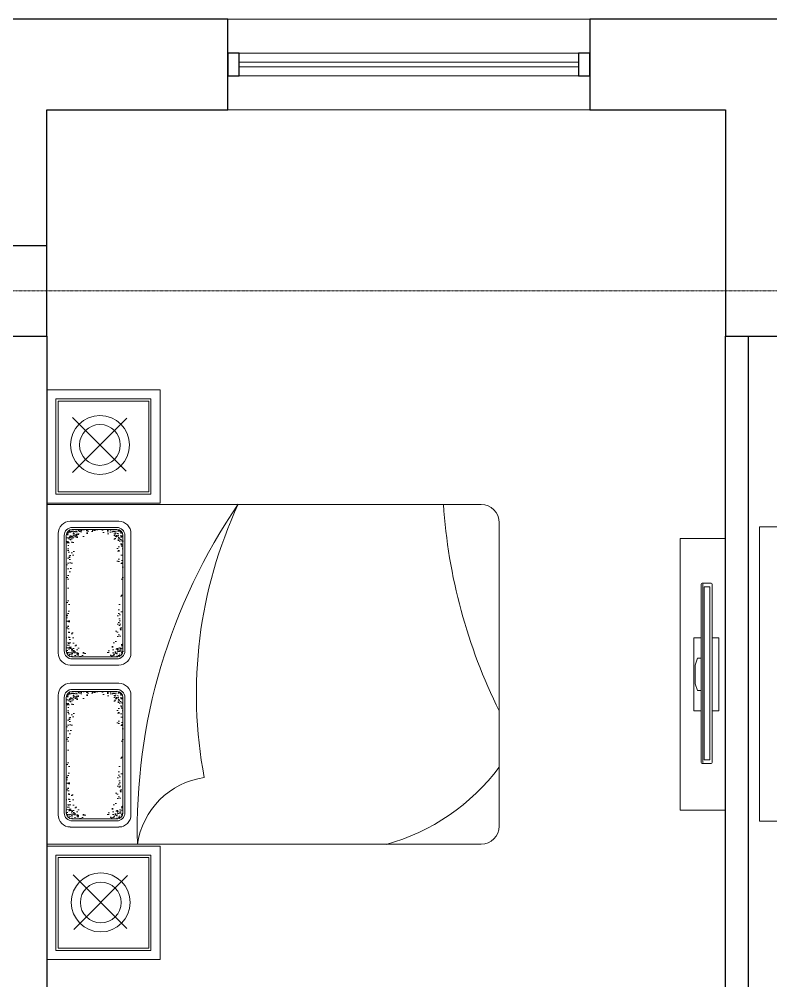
# Model space of a CAD drawing. Header units: millimetres. Extents: x 220309 to 250673, y 235861 to 255830.
# Drawn here: x 233178 to 236499, y 251152 to 255398 of the extents above; entities that cross this region are included whole.
import ezdxf

# ---------------------------------------------------------------- set-up
doc = ezdxf.new("R2010")
doc.units = ezdxf.units.MM
doc.linetypes.add('DASHDOTX2', pattern=[2, 1, -0.5, 0, -0.5])
for name, color, linetype, lineweight in [('Axes', 40, 'DASHDOTX2', 9), ('furniture', 46, 'Continuous', 9), ('Line', 7, 'Continuous', 9), ('Profile', 4, 'Continuous', 15), ('Wall', 5, 'Continuous', 30), ('winows', 4, 'Continuous', 18)]:
    doc.layers.add(name, color=color, linetype=linetype, lineweight=lineweight)
pattern_1 = [(322.5, (57293.257, -2899.04), (-1.126233, -34.448923), [0, -27.175481, 0, -30.39363, 0, -29.052734]), (352.5, (57293.257, -2899.04), (31.64114, -50.456037), [0, -14.660457, 0, -24.49369, 0, -9.386268]), (32.5, (57271.266, -2899.04), (55.676515, -0.101176), [0, -8.939303, 0, -32.18149, 0, -42.014724]), (42.5, (57271.266, -2899.04), (53.745352, -15.691615), [0, -4.469651, 0, -21.096755, 0, -24.136118])]
pattern_2 = [(322.5, (58008.435, -2899.04), (-1.126233, -34.448923), [0, -27.175481, 0, -30.39363, 0, -29.052734]), (352.5, (58008.435, -2899.04), (31.64114, -50.456037), [0, -14.660457, 0, -24.49369, 0, -9.386268]), (32.5, (57986.444, -2899.04), (55.676515, -0.101176), [0, -8.939303, 0, -32.18149, 0, -42.014724]), (42.5, (57986.444, -2899.04), (53.745352, -15.691615), [0, -4.469651, 0, -21.096755, 0, -24.136118])]

# ---------------------------------------------------------------- blocks, each defined once
blk = doc.blocks.new('1156')
at = {"color": 0}
for p, q in [((196.1, 609.4), (196.1, 989.2)), ((208.2, 993.6), (200.5, 993.6)), ((203.8, 363.3), (203.8, 989.2)), ((208.2, 993.6), (240.2, 993.6)), ((209.3, 977.8), (234.7, 977.8)), ((209.3, 455.3), (209.3, 977.8)), ((234.7, 977.8), (234.7, 455.3)), ((244.6, 989.2), (244.6, 519.4)), ((244.6, 202), (244.6, 761.3)), ((196.1, 671.3), (196.1, 202)), ((169.7, 600), (169.6, 600)), ((203.8, 474.6), (203.8, 202)), ((209.3, 463.2), (209.3, 213.4)), ((234.7, 213.4), (234.7, 463.2)), ((209.3, 213.4), (234.7, 213.4)), ((208.2, 197.6), (200.5, 197.6)), ((208.2, 197.6), (240.2, 197.6))]:
    blk.add_line(p, q, dxfattribs=at)
blk.add_lwpolyline([(104.1, 0), (304.1, 0), (304.1, 1200), (104.1, 1200)], close=True, dxfattribs=at)
at = {"color": 0, "flags": 128}
for points in [[(196.1, 761.3), (163.3, 761.3), (163.3, 600), (163.3, 438.7), (196.1, 438.7)], [(244.6, 438.7), (274.5, 438.7), (274.5, 600), (274.5, 761.3), (244.6, 761.3)], [(196.1, 528.7), (179.8, 528.7), (169.7, 559), (169.7, 641), (179.8, 671.3), (196.1, 671.3)]]:
    blk.add_lwpolyline(points, dxfattribs=at)
at = {"color": 0}
for centre, start, end in [((200.5, 989.2), 90, 180), ((208.2, 989.2), 90, 180), ((240.2, 989.2), 0.0003, 90), ((200.5, 202), 180, 270), ((208.2, 202), 180, 270), ((240.2, 202), 270, 359.9997)]:
    blk.add_arc(centre, 4.4, start, end, dxfattribs=at)
blk = doc.blocks.new('1150')
h = blk.add_hatch()
h.set_pattern_fill('AR-SAND', color=0, scale=19.070513, angle=270, style=0)
h.set_pattern_definition(pattern_1)
edge = h.paths.add_edge_path()
edge.add_line((625, 792.6), (652.7, 813.9))
edge.add_line((652.7, 813.9), (674.1, 857.6))
edge.add_line((674.1, 857.6), (674.1, 793.1))
edge.add_line((674.1, 793.1), (673.1, 791))
edge.add_line((673.1, 791), (645.4, 769.7))
edge.add_line((645.4, 769.7), (564.5, 754.8))
edge.add_line((564.5, 754.8), (508, 746.5))
edge.add_line((508, 746.5), (330.6, 746.5))
edge.add_line((330.6, 746.5), (544, 777.7))
edge.add_line((544, 777.7), (625, 792.6))
h.paths.add_polyline_path([(616.5, 955), (535.5, 969.9), (394, 990.6), (437, 996.8), (543.3, 996.8), (553.4, 995.4), (634.4, 980.5), (662, 959.2), (674.1, 934.6), (674.1, 872.7), (644.2, 933.7)])
h.paths.add_polyline_path([(351, 996.8), (394, 990.6), (258.3, 970.7), (177.4, 955.8), (149.7, 934.5), (111, 855.6), (111, 925.3), (127.6, 959.2), (155.3, 980.5), (236.2, 995.4), (246.3, 996.8)])
h = blk.add_hatch()
h.set_pattern_fill('AR-SAND,_O', color=0, scale=9.535256, angle=360)
h.set_pattern_definition([(232.5, (57293.257, -2899.04), (-17.2244613, 0.5631167), [0, -13.5877404, 0, -15.196815, 0, -14.5263672]), (262.5, (57293.257, -2899.04), (-25.2280185, -15.82057), [0, -7.3302284, 0, -12.246845, 0, -4.693134]), (302.5, (57293.257, -2888.045), (-0.050588, -27.8382573), [0, -4.4696514, 0, -16.0907452, 0, -21.0073618]), (312.5, (57293.257, -2888.045), (-7.845808, -26.872676), [0, -2.2348257, 0, -10.5483774, 0, -12.068059])])
edge = h.paths.add_edge_path()
edge.add_line((111, 917.1), (111, 970))
edge.add_ellipse((137.8, 970), major_axis=(-19, -19), ratio=1, start_angle=225, end_angle=315, ccw=False)
edge.add_line((137.8, 996.8), (203.9, 996.8))
edge.add_line((203.9, 996.8), (157.2, 972.9))
edge.add_line((157.2, 972.9), (111, 917.1))
edge = h.paths.add_edge_path()
edge.add_line((147.1, 773.2), (199.1, 746.5))
edge.add_line((199.1, 746.5), (137.8, 746.5))
edge.add_ellipse((137.8, 773.4), major_axis=(-19, -19), ratio=1, start_angle=315, end_angle=405, ccw=False)
edge.add_line((111, 773.4), (111, 816.8))
edge.add_line((111, 816.8), (147.1, 773.2))
edge = h.paths.add_edge_path()
edge.add_line((647.3, 746.5), (604.7, 746.5))
edge.add_line((604.7, 746.5), (633.1, 761.1))
edge.add_line((633.1, 761.1), (674.1, 810.6))
edge.add_line((674.1, 810.6), (674.1, 773.4))
edge.add_ellipse((647.3, 773.4), major_axis=(19, -19), ratio=1, start_angle=-45, end_angle=45, ccw=False)
edge = h.paths.add_edge_path()
edge.add_line((674.1, 970), (674.1, 923.3))
edge.add_line((674.1, 923.3), (633.1, 972.9))
edge.add_line((633.1, 972.9), (586.3, 996.8))
edge.add_line((586.3, 996.8), (647.3, 996.8))
edge.add_ellipse((647.3, 970), major_axis=(-19, -19), ratio=1, start_angle=135, end_angle=225, ccw=False)
h = blk.add_hatch()
h.set_pattern_fill('AR-SAND', color=0, scale=19.070513, angle=270, style=0)
h.set_pattern_definition(pattern_2)
h.paths.add_polyline_path([(1340.2, 792.6), (1367.9, 813.9), (1389.3, 857.6), (1389.3, 793.1), (1388.3, 791), (1360.6, 769.7), (1279.6, 754.8), (1223.2, 746.5), (1045.8, 746.5), (1259.2, 777.7)])
h.paths.add_polyline_path([(1331.7, 955), (1250.7, 969.9), (1109.2, 990.6), (1152.2, 996.8), (1258.5, 996.8), (1268.6, 995.4), (1349.5, 980.5), (1377.2, 959.2), (1389.3, 934.6), (1389.3, 872.7), (1359.4, 933.7)])
h.paths.add_polyline_path([(1066.2, 996.8), (1109.2, 990.6), (973.5, 970.7), (892.6, 955.8), (864.9, 934.5), (826.1, 855.6), (826.1, 925.3), (842.8, 959.2), (870.4, 980.5), (951.4, 995.4), (961.5, 996.8)])
h = blk.add_hatch()
h.set_pattern_fill('AR-SAND,_O', color=0, scale=9.535256, angle=360)
h.set_pattern_definition([(232.5, (58008.435, -2899.04), (-17.2244613, 0.5631167), [0, -13.5877404, 0, -15.196815, 0, -14.5263672]), (262.5, (58008.435, -2899.04), (-25.2280185, -15.82057), [0, -7.3302284, 0, -12.246845, 0, -4.693134]), (302.5, (58008.435, -2888.045), (-0.050588, -27.8382573), [0, -4.4696514, 0, -16.0907452, 0, -21.0073618]), (312.5, (58008.435, -2888.045), (-7.845808, -26.872676), [0, -2.2348257, 0, -10.5483774, 0, -12.068059])])
edge = h.paths.add_edge_path()
edge.add_line((826.1, 917.1), (826.1, 970))
edge.add_ellipse((853, 970), major_axis=(-19, -19), ratio=1, start_angle=225, end_angle=315, ccw=False)
edge.add_line((853, 996.8), (919.1, 996.8))
edge.add_line((919.1, 996.8), (872.3, 972.9))
edge.add_line((872.3, 972.9), (826.1, 917.1))
edge = h.paths.add_edge_path()
edge.add_line((862.3, 773.2), (914.3, 746.5))
edge.add_line((914.3, 746.5), (853, 746.5))
edge.add_ellipse((853, 773.4), major_axis=(-19, -19), ratio=1, start_angle=315, end_angle=405, ccw=False)
edge.add_line((826.1, 773.4), (826.1, 816.8))
edge.add_line((826.1, 816.8), (862.3, 773.2))
edge = h.paths.add_edge_path()
edge.add_line((1362.5, 746.5), (1319.9, 746.5))
edge.add_line((1319.9, 746.5), (1348.3, 761.1))
edge.add_line((1348.3, 761.1), (1389.3, 810.6))
edge.add_line((1389.3, 810.6), (1389.3, 773.4))
edge.add_ellipse((1362.5, 773.4), major_axis=(19, -19), ratio=1, start_angle=-45, end_angle=45, ccw=False)
edge = h.paths.add_edge_path()
edge.add_line((1389.3, 970), (1389.3, 923.3))
edge.add_line((1389.3, 923.3), (1348.3, 972.9))
edge.add_line((1348.3, 972.9), (1301.5, 996.8))
edge.add_line((1301.5, 996.8), (1362.5, 996.8))
edge.add_ellipse((1362.5, 970), major_axis=(-19, -19), ratio=1, start_angle=135, end_angle=225, ccw=False)
h = blk.add_hatch()
h.set_pattern_fill('AR-SAND', color=0, scale=19.070513, angle=270, style=0)
h.set_pattern_definition(pattern_1)
edge = h.paths.add_edge_path()
edge.add_line((248.9, 770.6), (413.2, 746.5))
edge.add_line((413.2, 746.5), (257.1, 746.5))
edge.add_line((257.1, 746.5), (233.1, 750.1))
edge.add_line((233.1, 750.1), (152.1, 765))
edge.add_line((152.1, 765), (124.4, 786.2))
edge.add_line((124.4, 786.2), (111, 813.6))
edge.add_line((111, 813.6), (111, 866.3))
edge.add_line((111, 866.3), (140.2, 806.7))
edge.add_line((140.2, 806.7), (167.9, 785.5))
edge.add_line((167.9, 785.5), (248.9, 770.6))
h = blk.add_hatch()
h.set_pattern_fill('AR-SAND', color=0, scale=19.070513, angle=270, style=0)
h.set_pattern_definition(pattern_2)
edge = h.paths.add_edge_path()
edge.add_line((964, 770.6), (1128.4, 746.5))
edge.add_line((1128.4, 746.5), (972.3, 746.5))
edge.add_line((972.3, 746.5), (948.2, 750.1))
edge.add_line((948.2, 750.1), (867.3, 765))
edge.add_line((867.3, 765), (839.6, 786.2))
edge.add_line((839.6, 786.2), (826.1, 813.6))
edge.add_line((826.1, 813.6), (826.1, 866.3))
edge.add_line((826.1, 866.3), (855.4, 806.7))
edge.add_line((855.4, 806.7), (883.1, 785.5))
edge.add_line((883.1, 785.5), (964, 770.6))
at = {"color": 0}
for p, q in [((-505.9, 1083), (-5.1, 1083)), ((-505.9, 582.2), (-505.9, 1083)), ((-5.1, 1083), (-5.1, 582.2)), ((1.2, 1083), (1501.2, 1083)), ((1.2, -836.9), (1.2, 1083)), ((1501.2, 1083), (1501.2, -836.9)), ((1509.5, 582.2), (1509.5, 1083)), ((1509.5, 1083), (2010.3, 1083)), ((2010.3, 1083), (2010.3, 582.2)), ((-45.2, 1042.9), (-465.8, 1042.9)), ((-465.8, 1042.9), (-465.8, 622.3)), ((-55.2, 1032.9), (-455.8, 1032.9)), ((-455.8, 1032.9), (-455.8, 632.3)), ((-55.2, 1032.9), (-55.2, 632.3)), ((-55.2, 632.3), (-55.2, 1032.9)), ((-45.2, 622.3), (-45.2, 1042.9)), ((128.8, 1032.6), (656.3, 1032.6)), ((844, 1032.6), (1371.4, 1032.6)), ((1970.2, 1042.9), (1549.5, 1042.9)), ((1549.5, 1042.9), (1549.5, 622.3)), ((1559.5, 1032.9), (1960.2, 1032.9)), ((1960.2, 1032.9), (1559.5, 1032.9)), ((1559.5, 1032.9), (1559.5, 632.3)), ((1960.2, 1032.9), (1960.2, 632.3)), ((1960.2, 632.3), (1960.2, 1032.9)), ((1970.2, 622.3), (1970.2, 1042.9)), ((75.2, 764.4), (75.2, 979)), ((137.8, 1005.8), (647.3, 1005.8)), ((137.8, 996.8), (647.3, 996.8)), ((709.9, 764.4), (709.9, 979)), ((790.4, 764.4), (790.4, 979)), ((853, 1005.8), (1362.5, 1005.8)), ((853, 996.8), (1362.5, 996.8)), ((1425.1, 764.4), (1425.1, 979)), ((-146.5, 732.4), (-383.7, 969.7)), ((-143.3, 966.5), (-380.5, 729.3)), ((-140.2, 969.7), (-377.4, 732.4)), ((-377.4, 732.4), (-140.2, 969.7)), ((102, 773.4), (102, 970)), ((111, 773.4), (111, 970)), ((674.1, 773.4), (674.1, 970)), ((683.1, 773.4), (683.1, 970)), ((817.2, 773.4), (817.2, 970)), ((826.1, 773.4), (826.1, 970)), ((1389.3, 773.4), (1389.3, 970)), ((1398.3, 773.4), (1398.3, 970)), ((1873.8, 728.7), (1636.6, 965.9)), ((1873.8, 728.7), (1636.6, 965.9)), ((1877, 962.8), (1639.7, 725.5)), ((1877, 962.8), (1639.7, 725.5)), ((137.8, 746.5), (647.3, 746.5)), ((137.8, 737.6), (647.3, 737.6)), ((853, 746.5), (1362.5, 746.5)), ((853, 737.6), (1362.5, 737.6)), ((1425.7, 752.9), (1424.1, 754.5)), ((128.8, 710.8), (656.3, 710.8)), ((844, 710.8), (1371.4, 710.8)), ((-465.8, 622.3), (-45.2, 622.3)), ((-55.2, 632.3), (-455.8, 632.3)), ((-455.8, 632.3), (-55.2, 632.3)), ((1549.5, 622.3), (1970.2, 622.3)), ((1960.2, 632.3), (1559.5, 632.3)), ((1559.5, 632.3), (1960.2, 632.3)), ((-5.1, 582.2), (-505.9, 582.2)), ((2010.3, 582.2), (1509.5, 582.2)), ((1322.5, -755.4), (1322.5, -755.4)), ((-1, -790), (-1, -790)), ((1422.3, -917), (80.1, -917)), ((1475.8, -896.5), (1475.8, -896.5))]:
    blk.add_line(p, q, dxfattribs=at)
for centre, radius in [((-261.9, 847.9), 130.2), ((-261.9, 847.9), 90.1), ((1758.3, 844.2), 130.2), ((1758.3, 844.2), 90.1)]:
    blk.add_circle(centre, radius, dxfattribs=at)
for centre, radius, start, end in [((128.8, 979), 53.6, 90, 180), ((656.3, 979), 53.6, 0, 90), ((844, 979), 53.6, 90, 180), ((1371.4, 979), 53.6, 0, 90), ((137.8, 970), 35.8, 90, 180), ((137.8, 970), 26.8, 90, 180), ((647.3, 970), 35.8, 0, 90), ((647.3, 970), 26.8, 0, 90), ((853, 970), 35.8, 90, 180), ((853, 970), 26.8, 90, 180), ((1362.5, 970), 35.8, 0, 90), ((1362.5, 970), 26.8, 0, 90), ((128.8, 764.4), 53.6, 180, 270), ((137.8, 773.4), 35.8, 180, 270), ((137.8, 773.4), 26.8, 180, 270), ((647.3, 773.4), 35.8, 270, 0), ((647.3, 773.4), 26.8, 270, 0), ((656.3, 764.4), 53.6, 270, 0), ((844, 764.4), 53.6, 180, 270), ((853, 773.4), 35.8, 180, 270), ((853, 773.4), 26.8, 180, 270), ((1362.5, 773.4), 35.8, 270, 0), ((1362.5, 773.4), 26.8, 270, 0), ((1371.4, 764.4), 53.6, 270, 0), ((1438.2, -1856.7), 2539.9, 88.5512, 124.4879), ((1551.9, 337.1), 348.9, 98.1587, 171.7729), ((837.1, -1566.9), 1988.5, 79.2916, 114.8966), ((594.6, -163.5), 942.6, 306.9313, 344.3866), ((-155.5, -3056.3), 2391, 63.4727, 86.2716), ((81.3, -836.9), 80.1, 180, 270), ((1421.1, -836.9), 80.1, 270, 0)]:
    blk.add_arc(centre, radius, start, end, dxfattribs=at)
blk = doc.blocks.new('table 036')
at = {"color": 0}
for p, q in [((273.2, 905.5), (626.8, 905.5)), ((252.7, 885), (252.7, 877.3)), ((647.3, 877.3), (647.3, 885)), ((252.7, 839.3), (252.7, 520.5)), ((647.3, 520.5), (647.3, 839.3)), ((626.8, 500), (273.2, 500)), ((770.5, 480.9), (1089.3, 480.9)), ((1127.3, 480.9), (1135, 480.9)), ((750, 460.4), (750, 106.8)), ((1155.5, 106.8), (1155.5, 460.4)), ((1089.3, 86.3), (770.5, 86.3)), ((1135, 86.3), (1127.3, 86.3)), ((750, -460.4), (750, -106.8)), ((1089.3, -86.3), (770.5, -86.3)), ((1135, -86.3), (1127.3, -86.3)), ((1155.5, -106.8), (1155.5, -460.4)), ((626.8, -500), (273.2, -500)), ((770.5, -480.9), (1089.3, -480.9)), ((1127.3, -480.9), (1135, -480.9)), ((252.7, -839.3), (252.7, -520.5)), ((647.3, -520.5), (647.3, -839.3)), ((252.7, -885), (252.7, -877.3)), ((647.3, -877.3), (647.3, -885)), ((273.2, -905.5), (626.8, -905.5))]:
    blk.add_line(p, q, dxfattribs=at)
for points in [[(674.8, 877.3), (225.2, 877.3), (225.2, 839.3), (674.8, 839.3)], [(900, -650), (0, -650), (0, 650), (900, 650)], [(1127.3, 508.4), (1127.3, 58.8), (1089.3, 58.8), (1089.3, 508.4)], [(1127.3, -508.4), (1127.3, -58.8), (1089.3, -58.8), (1089.3, -508.4)], [(674.8, -877.3), (225.2, -877.3), (225.2, -839.3), (674.8, -839.3)]]:
    blk.add_lwpolyline(points, close=True, dxfattribs=at)
for centre, start, end in [((273.2, 885), 90, 180), ((626.8, 885), 0, 90), ((273.2, 520.5), 180, 270), ((626.8, 520.5), 270, 0), ((770.5, 460.4), 90, 180), ((1135, 460.4), 0, 90), ((770.5, 106.8), 180, 270), ((1135, 106.8), 270, 0), ((770.5, -106.8), 90, 180), ((1135, -106.8), 0, 90), ((770.5, -460.4), 180, 270), ((1135, -460.4), 270, 0), ((273.2, -520.5), 90, 180), ((626.8, -520.5), 0, 90), ((273.2, -885), 180, 270), ((626.8, -885), 270, 0)]:
    blk.add_arc(centre, 20.5, start, end, dxfattribs=at)

msp = doc.modelspace()

# ---------------------------------------------------------------- linework, layer by layer
at = {"layer": 'Axes', "linetype": 'DASHDOTX2', "lineweight": 9, "ltscale": 2}
msp.add_line((220905.5, 254198), (250673.2, 254198), dxfattribs=at)
at = {"layer": 'Line'}
msp.add_lwpolyline([(234099.2, 255398), (235699.2, 255398), (235699.2, 254998), (234099.2, 254998)], dxfattribs=at)
at = {"layer": 'Profile', "linetype": 'Continuous', "ltscale": 5}
for p, q in [((234149.2, 255248), (235699.2, 255248)), ((234149.2, 255148), (235699.2, 255148))]:
    msp.add_line(p, q, dxfattribs=at)
at = {"layer": 'Profile', "linetype": 'Continuous', "lineweight": 30, "ltscale": 5}
for points in [[(234099.2, 255148), (234149.2, 255148), (234149.2, 255248), (234099.2, 255248)], [(235649.2, 255148), (235699.2, 255148), (235699.2, 255248), (235649.2, 255248)]]:
    msp.add_lwpolyline(points, close=True, dxfattribs=at)
at = {"layer": 'Wall'}
for points in [[(233299.2, 254398), (233299.2, 254998), (234099.2, 254998), (234099.2, 255398), (232899.2, 255398), (232899.2, 254398)], [(233299.2, 253998), (233299.2, 247798)], [(236399.2, 253998), (236399.2, 249998), (236499.2, 249998), (236499.2, 249898), (236199.2, 249898), (236199.2, 249998), (236299.2, 249998), (236299.2, 253998)]]:
    msp.add_lwpolyline(points, dxfattribs=at)
msp.add_lwpolyline([(236699.2, 255398), (235699.2, 255398), (235699.2, 254998), (236299.2, 254998), (236299.2, 253998), (236999.2, 253998), (236999.2, 254398), (236699.2, 254398)], close=True, dxfattribs=at)
at = {"layer": 'Wall', "linetype": 'Continuous', "ltscale": 5}
msp.add_lwpolyline([(232899.2, 253998), (233299.2, 253998), (233299.2, 254398), (232899.2, 254398)], close=True, dxfattribs=at)
at = {"layer": 'winows', "ltscale": 5}
for points in [[(234149.2, 255208), (235649.2, 255208)], [(234149.2, 255188), (235649.2, 255188)]]:
    msp.add_lwpolyline(points, dxfattribs=at)

# ---------------------------------------------------------------- block references
at = {"layer": 'furniture', "lineweight": 9, "xscale": -1}
for name, p, rotation in [('1150', (234382.2, 253256), 90), ('1156', (235995.1, 253104.8), 180)]:
    msp.add_blockref(name, p, dxfattribs=dict(at, rotation=rotation))
at = {"layer": 'furniture'}
msp.add_blockref('table 036', (236449.2, 252506.9), dxfattribs=at)

doc.saveas('drawing.dxf')
